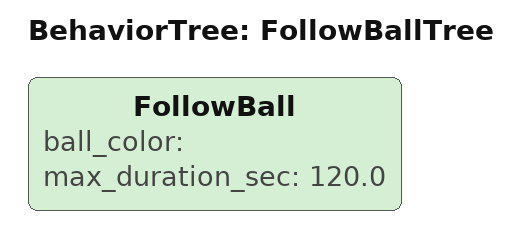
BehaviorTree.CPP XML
<?xml version="1.0"?>
<!-- Príklad pre bt_navigator: načítaj plugin waverower_bt_nodes (plugin_lib_names). -->
<root BTCPP_format="4" main_tree_to_execute="FollowBallTree">
  <BehaviorTree ID="FollowBallTree">
    <FollowBall ball_color="" max_duration_sec="120.0"/>
  </BehaviorTree>
</root>
